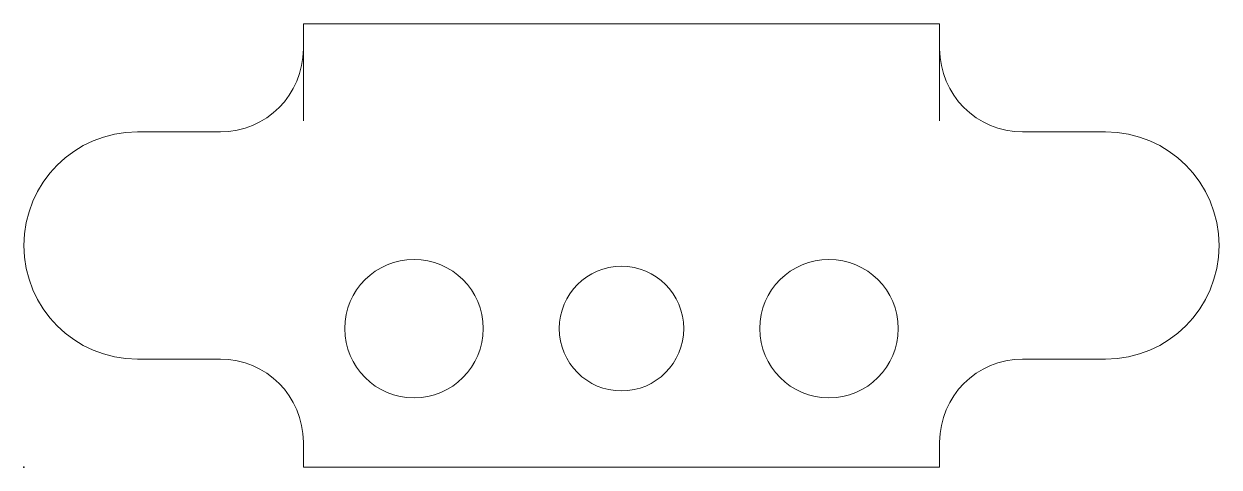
# Model space of a CAD drawing. Header units: millimetres. Extents: x 0 to 43.2, y 0 to 16.
import ezdxf

# ---------------------------------------------------------------- set-up
doc = ezdxf.new("R2010")
doc.units = ezdxf.units.MM
doc.header["$PDSIZE"] = -1

msp = doc.modelspace()

# ---------------------------------------------------------------- linework, layer by layer
at = {"color": 7, "linetype": 'Continuous', "lineweight": 15}
for p, q in [((10.1, 16), (10.1, 12.5)), ((10.1, 16), (33.1, 16)), ((33.1, 16), (33.1, 12.5)), ((4.1, 12.1), (7.1, 12.1)), ((36.1, 12.1), (39.1, 12.1)), ((7.1, 3.9), (4.1, 3.9)), ((39.1, 3.9), (36.1, 3.9)), ((10.1, 0.9), (10.1, 0)), ((33.1, 0.9), (33.1, 0)), ((33.1, 0), (10.1, 0))]:
    msp.add_line(p, q, dxfattribs=at)
for centre, radius in [((14.1, 5), 2.5), ((29.1, 5), 2.5), ((21.6, 5), 2.25)]:
    msp.add_circle(centre, radius, dxfattribs=at)
for centre, radius, start, end in [((7.1, 15.1), 3, 270, 0), ((36.1, 15.1), 3, 180, 270), ((4.1, 8), 4.1, 90, 270), ((39.1, 8), 4.1, 270, 90), ((7.1, 0.9), 3, 0, 90), ((36.1, 0.9), 3, 90, 180)]:
    msp.add_arc(centre, radius, start, end, dxfattribs=at)
at = {"color": 7, "linetype": 'Continuous'}
msp.add_point((0, 0), dxfattribs=at)

doc.saveas('drawing.dxf')
